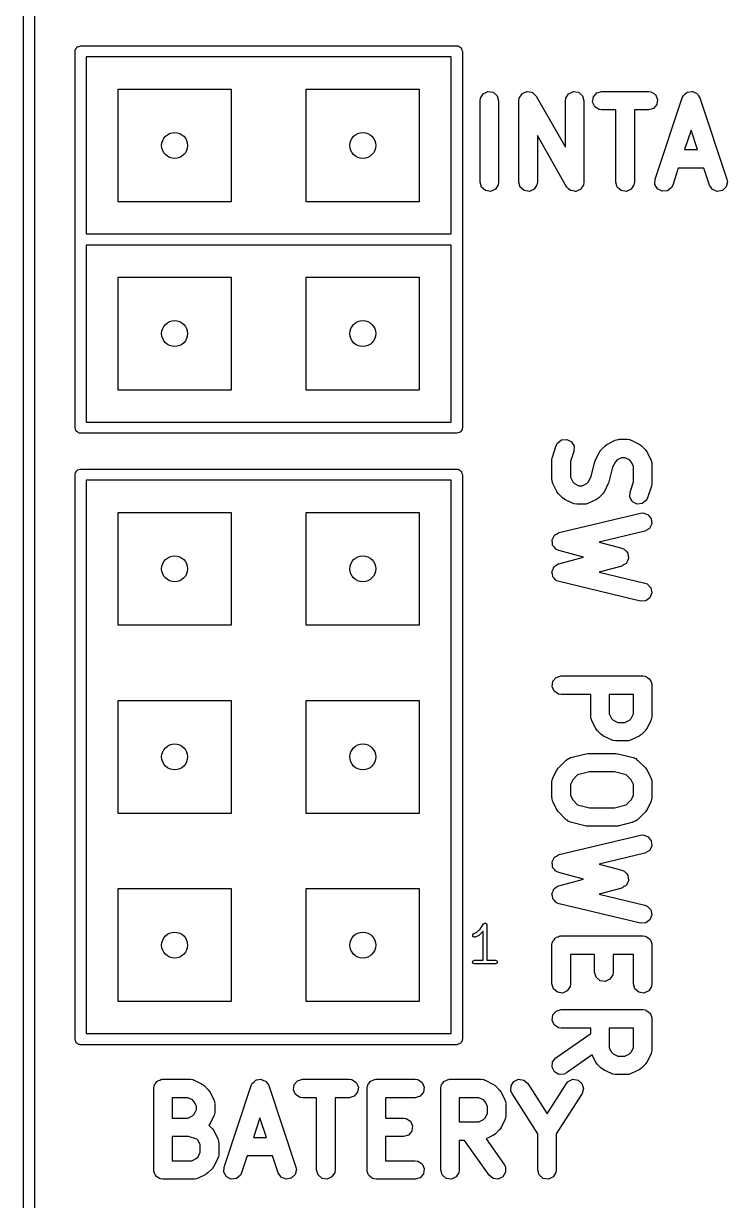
# Model space of a CAD drawing. Extents: x 0.02 to 3.19, y 0.04 to 3.94.
# Drawn here: x 2.82 to 3.194, y 1.014 to 1.64 of the extents above; entities that cross this region are included whole.
import ezdxf

# ---------------------------------------------------------------- set-up
doc = ezdxf.new("R2010")
doc.units = 0
doc.header["$MEASUREMENT"] = 0
doc.layers.add('BLACK', color=7, linetype='CONTINUOUS')

msp = doc.modelspace()

# ---------------------------------------------------------------- linework, layer by layer
at = {"layer": 'BLACK', "linetype": 'CONTINUOUS'}
for p, q in [((2.81969, 0.552953), (2.81969, 2.04705)), ((2.82559, 2.05), (2.82559, 0.55)), ((2.84723, 1.62601), (2.84772, 1.6266)), ((2.84772, 1.6266), (2.8481, 1.62726)), ((2.8481, 1.62726), (2.84835, 1.62735)), ((2.84835, 1.62735), (2.84852, 1.62756)), ((2.84852, 1.62756), (2.84928, 1.62769)), ((2.84928, 1.62769), (2.85, 1.62795)), ((2.85, 1.62795), (3.05, 1.62795)), ((3.05, 1.62795), (3.05038, 1.62789)), ((3.05038, 1.62789), (3.05051, 1.62791)), ((3.05051, 1.62791), (3.05063, 1.62784)), ((3.05063, 1.62784), (3.05101, 1.62777)), ((3.05101, 1.62777), (3.0516, 1.62728)), ((3.0516, 1.62728), (3.05226, 1.6269)), ((3.05226, 1.6269), (3.05235, 1.62665)), ((3.05235, 1.62665), (3.05256, 1.62648)), ((3.05256, 1.62648), (3.05269, 1.62572)), ((2.84705, 1.625), (2.84711, 1.62538)), ((2.84705, 1.525), (2.84705, 1.625)), ((2.84709, 1.62551), (2.84716, 1.62563)), ((2.84711, 1.62538), (2.84709, 1.62551)), ((2.84716, 1.62563), (2.84723, 1.62601)), ((2.85295, 1.62205), (2.85295, 1.52795)), ((3.04705, 1.62205), (2.85295, 1.62205)), ((3.04705, 1.52795), (3.04705, 1.62205)), ((3.05269, 1.62572), (3.05295, 1.625)), ((3.05295, 1.625), (3.05295, 1.525)), ((2.87, 1.545), (2.87, 1.605)), ((2.87, 1.605), (2.93, 1.605)), ((2.93, 1.605), (2.93, 1.545)), ((2.97, 1.545), (2.97, 1.605)), ((2.97, 1.605), (3.03, 1.605)), ((3.03, 1.605), (3.03, 1.545)), ((3.06254, 1.60017), (3.06403, 1.6025)), ((3.06403, 1.6025), (3.06656, 1.60366)), ((3.06656, 1.60366), (3.0693, 1.60326)), ((3.0693, 1.60326), (3.0714, 1.60144)), ((3.0714, 1.60144), (3.07218, 1.59878)), ((3.08324, 1.60041), (3.08397, 1.60144)), ((3.08397, 1.60144), (3.08466, 1.6025)), ((3.08466, 1.6025), (3.08478, 1.60256)), ((3.08478, 1.60256), (3.08485, 1.60267)), ((3.08485, 1.60267), (3.08603, 1.60313)), ((3.08603, 1.60313), (3.08718, 1.60366)), ((3.08718, 1.60366), (3.08731, 1.60364)), ((3.08731, 1.60364), (3.08743, 1.60369)), ((3.08743, 1.60369), (3.08867, 1.60344)), ((3.08867, 1.60344), (3.08992, 1.60326)), ((3.08992, 1.60326), (3.09002, 1.60317)), ((3.09002, 1.60317), (3.09015, 1.60315)), ((3.09015, 1.60315), (3.09106, 1.60227)), ((3.09106, 1.60227), (3.09202, 1.60144)), ((3.09202, 1.60144), (3.09206, 1.60132)), ((3.1079, 1.60017), (3.1094, 1.6025)), ((3.1094, 1.6025), (3.11193, 1.60366)), ((3.11193, 1.60366), (3.11467, 1.60326)), ((3.11467, 1.60326), (3.11677, 1.60144)), ((3.11677, 1.60144), (3.11755, 1.59878)), ((3.12259, 1.60083), (3.1244, 1.60292)), ((3.1244, 1.60292), (3.12706, 1.60371)), ((3.12706, 1.60371), (3.15181, 1.60371)), ((3.15181, 1.60371), (3.1532, 1.60351)), ((3.1532, 1.60351), (3.15553, 1.60201)), ((3.15553, 1.60201), (3.15668, 1.59948)), ((3.17034, 1.60137), (3.17045, 1.60159)), ((3.17045, 1.60159), (3.1714, 1.60236)), ((3.1714, 1.60236), (3.17229, 1.60318)), ((3.17229, 1.60318), (3.17247, 1.60322)), ((3.17247, 1.60322), (3.17261, 1.60333)), ((3.17261, 1.60333), (3.17382, 1.60346)), ((3.17382, 1.60346), (3.17502, 1.60368)), ((3.17502, 1.60368), (3.17519, 1.60361)), ((3.17519, 1.60361), (3.17537, 1.60363)), ((3.17537, 1.60363), (3.17646, 1.60308)), ((3.17646, 1.60308), (3.17758, 1.60262)), ((3.17758, 1.60262), (3.17768, 1.60247)), ((3.17768, 1.60247), (3.17785, 1.60238)), ((3.17785, 1.60238), (3.17847, 1.60134)), ((3.06234, 1.59878), (3.06254, 1.60017)), ((3.06234, 1.55548), (3.06234, 1.59878)), ((3.07218, 1.59878), (3.07218, 1.55548)), ((3.08296, 1.59878), (3.08316, 1.60017)), ((3.08296, 1.55548), (3.08296, 1.59878)), ((3.08316, 1.60017), (3.08323, 1.60028)), ((3.08323, 1.60028), (3.08324, 1.60041)), ((3.09206, 1.60132), (3.09215, 1.60123)), ((3.09215, 1.60123), (3.10771, 1.57401)), ((3.10771, 1.59878), (3.1079, 1.60017)), ((3.10771, 1.57401), (3.10771, 1.59878)), ((3.11755, 1.59878), (3.11755, 1.55548)), ((3.12219, 1.59808), (3.12259, 1.60083)), ((3.12334, 1.59556), (3.12219, 1.59808)), ((3.12568, 1.59406), (3.12334, 1.59556)), ((3.15629, 1.59674), (3.15447, 1.59464)), ((3.15539, 1.55703), (3.16983, 1.60034)), ((3.15668, 1.59948), (3.15629, 1.59674)), ((3.16983, 1.60034), (3.17022, 1.60112)), ((3.17022, 1.60112), (3.17026, 1.60129)), ((3.17026, 1.60129), (3.17034, 1.60137)), ((3.17847, 1.60134), (3.17916, 1.60034)), ((3.17916, 1.60034), (3.1936, 1.55703)), ((3.12706, 1.59386), (3.12568, 1.59406)), ((3.13451, 1.59386), (3.12706, 1.59386)), ((3.13451, 1.55548), (3.13451, 1.59386)), ((3.15181, 1.59386), (3.14436, 1.59386)), ((3.14436, 1.59386), (3.14436, 1.55548)), ((3.15447, 1.59464), (3.15181, 1.59386)), ((3.17449, 1.58322), (3.17101, 1.57277)), ((3.17798, 1.57277), (3.17449, 1.58322)), ((3.10835, 1.55304), (3.0928, 1.58025)), ((3.0928, 1.58025), (3.0928, 1.55548)), ((3.17101, 1.57277), (3.17798, 1.57277)), ((3.16773, 1.56293), (3.16473, 1.55392)), ((3.18126, 1.56293), (3.16773, 1.56293)), ((3.18426, 1.55392), (3.18126, 1.56293)), ((3.06312, 1.55282), (3.06234, 1.55548)), ((3.06521, 1.551), (3.06312, 1.55282)), ((3.07048, 1.55176), (3.06796, 1.55061)), ((3.07198, 1.55409), (3.07048, 1.55176)), ((3.07218, 1.55548), (3.07198, 1.55409)), ((3.08374, 1.55282), (3.08296, 1.55548)), ((3.08584, 1.551), (3.08374, 1.55282)), ((3.0911, 1.55176), (3.08858, 1.55061)), ((3.0926, 1.55409), (3.0911, 1.55176)), ((3.0928, 1.55548), (3.0926, 1.55409)), ((3.10845, 1.55294), (3.10835, 1.55304)), ((3.10849, 1.55282), (3.10845, 1.55294)), ((3.10944, 1.55199), (3.10849, 1.55282)), ((3.11035, 1.55111), (3.10944, 1.55199)), ((3.11565, 1.5516), (3.11448, 1.55113)), ((3.11573, 1.5517), (3.11565, 1.5516)), ((3.11585, 1.55176), (3.11573, 1.5517)), ((3.11653, 1.55282), (3.11585, 1.55176)), ((3.11727, 1.55385), (3.11653, 1.55282)), ((3.11728, 1.55398), (3.11727, 1.55385)), ((3.11735, 1.55409), (3.11728, 1.55398)), ((3.11755, 1.55548), (3.11735, 1.55409)), ((3.1353, 1.55282), (3.13451, 1.55548)), ((3.13739, 1.551), (3.1353, 1.55282)), ((3.14266, 1.55176), (3.14014, 1.55061)), ((3.14416, 1.55409), (3.14266, 1.55176)), ((3.14436, 1.55548), (3.14416, 1.55409)), ((3.15529, 1.55426), (3.15539, 1.55703)), ((3.1567, 1.55188), (3.15529, 1.55426)), ((3.15918, 1.55063), (3.1567, 1.55188)), ((3.1641, 1.55267), (3.16194, 1.55093)), ((3.16473, 1.55392), (3.1641, 1.55267)), ((3.18584, 1.55164), (3.18426, 1.55392)), ((3.18841, 1.55058), (3.18584, 1.55164)), ((3.19316, 1.55297), (3.19113, 1.55108)), ((3.19385, 1.55566), (3.19316, 1.55297)), ((3.1936, 1.55703), (3.19385, 1.55566)), ((3.06796, 1.55061), (3.06521, 1.551)), ((3.08858, 1.55061), (3.08584, 1.551)), ((3.11048, 1.55109), (3.11035, 1.55111)), ((3.11058, 1.551), (3.11048, 1.55109)), ((3.11183, 1.55082), (3.11058, 1.551)), ((3.11307, 1.55058), (3.11183, 1.55082)), ((3.1132, 1.55062), (3.11307, 1.55058)), ((3.11333, 1.55061), (3.1132, 1.55062)), ((3.11448, 1.55113), (3.11333, 1.55061)), ((3.14014, 1.55061), (3.13739, 1.551)), ((3.16194, 1.55093), (3.15918, 1.55063)), ((3.19113, 1.55108), (3.18841, 1.55058)), ((2.93, 1.545), (2.87, 1.545)), ((3.03, 1.545), (2.97, 1.545)), ((2.85295, 1.52795), (3.04705, 1.52795)), ((2.84705, 1.425), (2.84705, 1.525)), ((2.84705, 1.525), (2.84705, 1.525)), ((2.85295, 1.52205), (2.85295, 1.42795)), ((3.04705, 1.52205), (2.85295, 1.52205)), ((3.04705, 1.42795), (3.04705, 1.52205)), ((3.05295, 1.525), (3.05295, 1.425)), ((2.87, 1.445), (2.87, 1.505)), ((2.87, 1.505), (2.93, 1.505)), ((2.93, 1.505), (2.93, 1.445)), ((2.97, 1.445), (2.97, 1.505)), ((2.97, 1.505), (3.03, 1.505)), ((3.03, 1.505), (3.03, 1.445)), ((2.93, 1.445), (2.87, 1.445)), ((3.03, 1.445), (2.97, 1.445)), ((2.85295, 1.42795), (3.04705, 1.42795)), ((2.84731, 1.42428), (2.84705, 1.425)), ((2.84744, 1.42352), (2.84731, 1.42428)), ((2.84765, 1.42335), (2.84744, 1.42352)), ((2.84774, 1.4231), (2.84765, 1.42335)), ((2.8484, 1.42272), (2.84774, 1.4231)), ((2.84899, 1.42223), (2.8484, 1.42272)), ((2.84937, 1.42216), (2.84899, 1.42223)), ((2.84949, 1.42209), (2.84937, 1.42216)), ((2.84962, 1.42211), (2.84949, 1.42209)), ((2.85, 1.42205), (2.84962, 1.42211)), ((3.05, 1.42205), (2.85, 1.42205)), ((3.05072, 1.42231), (3.05, 1.42205)), ((3.05148, 1.42244), (3.05072, 1.42231)), ((3.05165, 1.42265), (3.05148, 1.42244)), ((3.0519, 1.42274), (3.05165, 1.42265)), ((3.05228, 1.4234), (3.0519, 1.42274)), ((3.05277, 1.42399), (3.05228, 1.4234)), ((3.05284, 1.42437), (3.05277, 1.42399)), ((3.05291, 1.42449), (3.05284, 1.42437)), ((3.05295, 1.425), (3.05289, 1.42462)), ((3.05289, 1.42462), (3.05291, 1.42449)), ((3.10081, 1.40932), (3.10287, 1.4155)), ((3.10287, 1.4155), (3.1035, 1.41676)), ((3.1035, 1.41676), (3.10566, 1.4185)), ((3.10566, 1.4185), (3.10842, 1.41879)), ((3.10842, 1.41879), (3.11089, 1.41755)), ((3.11089, 1.41755), (3.11231, 1.41516)), ((3.11231, 1.41516), (3.11221, 1.41239)), ((3.12674, 1.4133), (3.12881, 1.41537)), ((3.12881, 1.41537), (3.12993, 1.41621)), ((3.12993, 1.41621), (3.13002, 1.41623)), ((3.13002, 1.41623), (3.13009, 1.41629)), ((3.13009, 1.41629), (3.13421, 1.41835)), ((3.13421, 1.41835), (3.13554, 1.41879)), ((3.13554, 1.41879), (3.13598, 1.41874)), ((3.13598, 1.41874), (3.13641, 1.41887)), ((3.13641, 1.41887), (3.14054, 1.41887)), ((3.14054, 1.41887), (3.14192, 1.41867)), ((3.14192, 1.41867), (3.1423, 1.41843)), ((3.1423, 1.41843), (3.14274, 1.41835)), ((3.14274, 1.41835), (3.14686, 1.41629)), ((3.14686, 1.41629), (3.14801, 1.41549)), ((3.14801, 1.41549), (3.14806, 1.41541)), ((3.14806, 1.41541), (3.14814, 1.41537)), ((3.14814, 1.41537), (3.1502, 1.4133)), ((3.10056, 1.40776), (3.10076, 1.40915)), ((3.10056, 1.39745), (3.10056, 1.40776)), ((3.10076, 1.40915), (3.10081, 1.40923)), ((3.10081, 1.40923), (3.10081, 1.40932)), ((3.11221, 1.41239), (3.1104, 1.40696)), ((3.12339, 1.40689), (3.12373, 1.40773)), ((3.12373, 1.40773), (3.12376, 1.4079)), ((3.12376, 1.4079), (3.12582, 1.41202)), ((3.12582, 1.41202), (3.12662, 1.41318)), ((3.12662, 1.41318), (3.1267, 1.41322)), ((3.1267, 1.41322), (3.12674, 1.4133)), ((3.1352, 1.40784), (3.13427, 1.40691)), ((3.13757, 1.40903), (3.1352, 1.40784)), ((3.13937, 1.40903), (3.13757, 1.40903)), ((3.14174, 1.40784), (3.13937, 1.40903)), ((3.14268, 1.40691), (3.14174, 1.40784)), ((3.1502, 1.4133), (3.15104, 1.41218)), ((3.15104, 1.41218), (3.15106, 1.41209)), ((3.15106, 1.41209), (3.15112, 1.41202)), ((3.15112, 1.41202), (3.15319, 1.4079)), ((3.15319, 1.4079), (3.15363, 1.40657)), ((2.84723, 1.40101), (2.84772, 1.4016)), ((2.84772, 1.4016), (2.8481, 1.40226)), ((2.8481, 1.40226), (2.84835, 1.40235)), ((2.84835, 1.40235), (2.84852, 1.40256)), ((2.84852, 1.40256), (2.84928, 1.40269)), ((2.84928, 1.40269), (2.85, 1.40295)), ((2.85, 1.40295), (3.05, 1.40295)), ((3.05, 1.40295), (3.05038, 1.40289)), ((3.05038, 1.40289), (3.05051, 1.40291)), ((3.05051, 1.40291), (3.05063, 1.40284)), ((3.05063, 1.40284), (3.05101, 1.40277)), ((3.05101, 1.40277), (3.0516, 1.40228)), ((3.0516, 1.40228), (3.05226, 1.4019)), ((3.05226, 1.4019), (3.05235, 1.40165)), ((3.05235, 1.40165), (3.05256, 1.40148)), ((3.05256, 1.40148), (3.05269, 1.40072)), ((3.1104, 1.40696), (3.1104, 1.39861)), ((3.12146, 1.39917), (3.12339, 1.40689)), ((3.13281, 1.40398), (3.13087, 1.39626)), ((3.13427, 1.40691), (3.13281, 1.40398)), ((3.14386, 1.40454), (3.14268, 1.40691)), ((3.14386, 1.39619), (3.14386, 1.40454)), ((3.15363, 1.40657), (3.15358, 1.40613)), ((3.15358, 1.40613), (3.15371, 1.4057)), ((3.15371, 1.4057), (3.15371, 1.39539)), ((2.84705, 1.4), (2.84711, 1.40038)), ((2.84705, 1.1), (2.84705, 1.4)), ((2.84709, 1.40051), (2.84716, 1.40063)), ((2.84711, 1.40038), (2.84709, 1.40051)), ((2.84716, 1.40063), (2.84723, 1.40101)), ((2.85295, 1.39705), (2.85295, 1.10295)), ((3.04705, 1.39705), (2.85295, 1.39705)), ((3.04705, 1.10295), (3.04705, 1.39705)), ((3.05269, 1.40072), (3.05295, 1.4)), ((3.05295, 1.4), (3.05295, 1.1)), ((3.10068, 1.39702), (3.10056, 1.39745)), ((3.10063, 1.39658), (3.10068, 1.39702)), ((3.10108, 1.39525), (3.10063, 1.39658)), ((3.10314, 1.39112), (3.10108, 1.39525)), ((3.1104, 1.39861), (3.11158, 1.39624)), ((3.11158, 1.39624), (3.11252, 1.39531)), ((3.11252, 1.39531), (3.11489, 1.39412)), ((3.11669, 1.39412), (3.11906, 1.39531)), ((3.11906, 1.39531), (3.11999, 1.39624)), ((3.11999, 1.39624), (3.12146, 1.39917)), ((3.1305, 1.39525), (3.12844, 1.39112)), ((3.13053, 1.39542), (3.1305, 1.39525)), ((3.13087, 1.39626), (3.13053, 1.39542)), ((3.14205, 1.39076), (3.14386, 1.39619)), ((3.15371, 1.39539), (3.15351, 1.394)), ((3.1032, 1.39106), (3.10314, 1.39112)), ((3.10322, 1.39097), (3.1032, 1.39106)), ((3.10406, 1.38985), (3.10322, 1.39097)), ((3.10612, 1.38778), (3.10406, 1.38985)), ((3.11489, 1.39412), (3.11669, 1.39412)), ((3.12752, 1.38985), (3.12545, 1.38778)), ((3.12756, 1.38993), (3.12752, 1.38985)), ((3.12764, 1.38997), (3.12756, 1.38993)), ((3.12844, 1.39112), (3.12764, 1.38997)), ((3.14195, 1.38799), (3.14205, 1.39076)), ((3.15345, 1.39383), (3.15139, 1.38765)), ((3.15346, 1.39392), (3.15345, 1.39383)), ((3.15351, 1.394), (3.15346, 1.39392)), ((3.1062, 1.38774), (3.10612, 1.38778)), ((3.10625, 1.38766), (3.1062, 1.38774)), ((3.1074, 1.38686), (3.10625, 1.38766)), ((3.11153, 1.3848), (3.1074, 1.38686)), ((3.11196, 1.38472), (3.11153, 1.3848)), ((3.11234, 1.38448), (3.11196, 1.38472)), ((3.11373, 1.38428), (3.11234, 1.38448)), ((3.11785, 1.38428), (3.11373, 1.38428)), ((3.11828, 1.38441), (3.11785, 1.38428)), ((3.11872, 1.38436), (3.11828, 1.38441)), ((3.12005, 1.3848), (3.11872, 1.38436)), ((3.12418, 1.38686), (3.12005, 1.3848)), ((3.12424, 1.38692), (3.12418, 1.38686)), ((3.12433, 1.38694), (3.12424, 1.38692)), ((3.12545, 1.38778), (3.12433, 1.38694)), ((3.14337, 1.3856), (3.14195, 1.38799)), ((3.14585, 1.38436), (3.14337, 1.3856)), ((3.1486, 1.38465), (3.14585, 1.38436)), ((3.15076, 1.38639), (3.1486, 1.38465)), ((3.15139, 1.38765), (3.15076, 1.38639)), ((2.87, 1.32), (2.87, 1.38)), ((2.87, 1.38), (2.93, 1.38)), ((2.93, 1.38), (2.93, 1.32)), ((2.97, 1.32), (2.97, 1.38)), ((2.97, 1.38), (3.03, 1.38)), ((3.03, 1.38), (3.03, 1.32)), ((3.10434, 1.36924), (3.14764, 1.37955)), ((3.14764, 1.37955), (3.14904, 1.37968)), ((3.14904, 1.37968), (3.15166, 1.37876)), ((3.15166, 1.37876), (3.15336, 1.37658)), ((3.15336, 1.37658), (3.15361, 1.37381)), ((3.14992, 1.36998), (3.12559, 1.36418)), ((3.15233, 1.37135), (3.14992, 1.36998)), ((3.15361, 1.37381), (3.15233, 1.37135)), ((3.10059, 1.36503), (3.10067, 1.36521)), ((3.10079, 1.36384), (3.10059, 1.36503)), ((3.10065, 1.36541), (3.10121, 1.36647)), ((3.10067, 1.36521), (3.10065, 1.36541)), ((3.1009, 1.36264), (3.10079, 1.36384)), ((3.10121, 1.36647), (3.10168, 1.36758)), ((3.10168, 1.36758), (3.10184, 1.36769)), ((3.10184, 1.36769), (3.10193, 1.36787)), ((3.10193, 1.36787), (3.10298, 1.36846)), ((3.10298, 1.36846), (3.10397, 1.36914)), ((3.10397, 1.36914), (3.10417, 1.36915)), ((3.10417, 1.36915), (3.10434, 1.36924)), ((3.12559, 1.36418), (3.13768, 1.36096)), ((3.10102, 1.36249), (3.1009, 1.36264)), ((3.10105, 1.3623), (3.10102, 1.36249)), ((3.10186, 1.36141), (3.10105, 1.3623)), ((3.10261, 1.36046), (3.10186, 1.36141)), ((3.10279, 1.36039), (3.10261, 1.36046)), ((3.10292, 1.36025), (3.10279, 1.36039)), ((3.10421, 1.3597), (3.10292, 1.36025)), ((3.11731, 1.35621), (3.10421, 1.3597)), ((3.13768, 1.36096), (3.13897, 1.36041)), ((3.13897, 1.36041), (3.13905, 1.36032)), ((3.13905, 1.36032), (3.13917, 1.36028)), ((3.13917, 1.36028), (3.13998, 1.3593)), ((3.13998, 1.3593), (3.14083, 1.35836)), ((3.14083, 1.35836), (3.14086, 1.35824)), ((3.14086, 1.35824), (3.14094, 1.35814)), ((3.14094, 1.35814), (3.14109, 1.35688)), ((3.10175, 1.3511), (3.10184, 1.35127)), ((3.10184, 1.35127), (3.10287, 1.3519)), ((3.10287, 1.3519), (3.10385, 1.3526)), ((3.10385, 1.3526), (3.10404, 1.35261)), ((3.10404, 1.35261), (3.10421, 1.35271)), ((3.10421, 1.35271), (3.11731, 1.35621)), ((3.13768, 1.35145), (3.12559, 1.34823)), ((3.13779, 1.35152), (3.13768, 1.35145)), ((3.13791, 1.35152), (3.13779, 1.35152)), ((3.13896, 1.35223), (3.13791, 1.35152)), ((3.14005, 1.35289), (3.13896, 1.35223)), ((3.1401, 1.35301), (3.14005, 1.35289)), ((3.14021, 1.35308), (3.1401, 1.35301)), ((3.14071, 1.35424), (3.14021, 1.35308)), ((3.14126, 1.35538), (3.14071, 1.35424)), ((3.14109, 1.35688), (3.1413, 1.35563)), ((3.1413, 1.35563), (3.14125, 1.35551)), ((3.14125, 1.35551), (3.14126, 1.35538)), ((3.10058, 1.3484), (3.10065, 1.34858)), ((3.10081, 1.34722), (3.10058, 1.3484)), ((3.10062, 1.34878), (3.10115, 1.34986)), ((3.10065, 1.34858), (3.10062, 1.34878)), ((3.10095, 1.34602), (3.10081, 1.34722)), ((3.10107, 1.34587), (3.10095, 1.34602)), ((3.10111, 1.34568), (3.10107, 1.34587)), ((3.10195, 1.34481), (3.10111, 1.34568)), ((3.10115, 1.34986), (3.1016, 1.35098)), ((3.1016, 1.35098), (3.10175, 1.3511)), ((3.12559, 1.34823), (3.14992, 1.34243)), ((3.10271, 1.34388), (3.10195, 1.34481)), ((3.1029, 1.34382), (3.10271, 1.34388)), ((3.10303, 1.34368), (3.1029, 1.34382)), ((3.10434, 1.34317), (3.10303, 1.34368)), ((3.14764, 1.33286), (3.10434, 1.34317)), ((3.14992, 1.34243), (3.15123, 1.34192)), ((3.15123, 1.34192), (3.15315, 1.33992)), ((3.15315, 1.33992), (3.15369, 1.3372)), ((3.15041, 1.333), (3.14764, 1.33286)), ((3.15267, 1.33462), (3.15041, 1.333)), ((3.15369, 1.3372), (3.15267, 1.33462)), ((2.93, 1.32), (2.87, 1.32)), ((3.03, 1.32), (2.97, 1.32)), ((3.10061, 1.28745), (3.101, 1.2902)), ((3.101, 1.2902), (3.10282, 1.29229)), ((3.10282, 1.29229), (3.10548, 1.29307)), ((3.10548, 1.29307), (3.14878, 1.29307)), ((3.14878, 1.29307), (3.15017, 1.29287)), ((3.15017, 1.29287), (3.15047, 1.29268)), ((3.15047, 1.29268), (3.15083, 1.29263)), ((3.15083, 1.29263), (3.15162, 1.29194)), ((3.15162, 1.29194), (3.1525, 1.29137)), ((3.1525, 1.29137), (3.15265, 1.29105)), ((3.15265, 1.29105), (3.15292, 1.29081)), ((3.15292, 1.29081), (3.15322, 1.28981)), ((3.15322, 1.28981), (3.15366, 1.28885)), ((3.15366, 1.28885), (3.1536, 1.2885)), ((3.10176, 1.28493), (3.10061, 1.28745)), ((3.10409, 1.28343), (3.10176, 1.28493)), ((3.10548, 1.28323), (3.10409, 1.28343)), ((3.12118, 1.28323), (3.10548, 1.28323)), ((3.12118, 1.27165), (3.12118, 1.28323)), ((3.14386, 1.28323), (3.13102, 1.28323)), ((3.13102, 1.28323), (3.13102, 1.27282)), ((3.14386, 1.27282), (3.14386, 1.28323)), ((3.1536, 1.2885), (3.15371, 1.28815)), ((3.15371, 1.28815), (3.15371, 1.27165)), ((2.87, 1.22), (2.87, 1.28)), ((2.87, 1.28), (2.93, 1.28)), ((2.93, 1.28), (2.93, 1.22)), ((2.97, 1.22), (2.97, 1.28)), ((2.97, 1.28), (3.03, 1.28)), ((3.03, 1.28), (3.03, 1.22)), ((3.1213, 1.27123), (3.12118, 1.27165)), ((3.12126, 1.27078), (3.1213, 1.27123)), ((3.1217, 1.26945), (3.12126, 1.27078)), ((3.13102, 1.27282), (3.13221, 1.27044)), ((3.13221, 1.27044), (3.13314, 1.26951)), ((3.14174, 1.26951), (3.14268, 1.27044)), ((3.14268, 1.27044), (3.14386, 1.27282)), ((3.15326, 1.26989), (3.15319, 1.26945)), ((3.15351, 1.27027), (3.15326, 1.26989)), ((3.15371, 1.27165), (3.15351, 1.27027)), ((3.12376, 1.26533), (3.1217, 1.26945)), ((3.12382, 1.26526), (3.12376, 1.26533)), ((3.12384, 1.26517), (3.12382, 1.26526)), ((3.12468, 1.26405), (3.12384, 1.26517)), ((3.12674, 1.26199), (3.12468, 1.26405)), ((3.13314, 1.26951), (3.13551, 1.26833)), ((3.13551, 1.26833), (3.13937, 1.26833)), ((3.13937, 1.26833), (3.14174, 1.26951)), ((3.1502, 1.26405), (3.14814, 1.26199)), ((3.15025, 1.26413), (3.1502, 1.26405)), ((3.15033, 1.26418), (3.15025, 1.26413)), ((3.15112, 1.26533), (3.15033, 1.26418)), ((3.15319, 1.26945), (3.15112, 1.26533)), ((3.12683, 1.26194), (3.12674, 1.26199)), ((3.12687, 1.26186), (3.12683, 1.26194)), ((3.12802, 1.26107), (3.12687, 1.26186)), ((3.13215, 1.259), (3.12802, 1.26107)), ((3.13259, 1.25892), (3.13215, 1.259)), ((3.13296, 1.25868), (3.13259, 1.25892)), ((3.13435, 1.25848), (3.13296, 1.25868)), ((3.14054, 1.25848), (3.13435, 1.25848)), ((3.14096, 1.25861), (3.14054, 1.25848)), ((3.14141, 1.25856), (3.14096, 1.25861)), ((3.14274, 1.259), (3.14141, 1.25856)), ((3.14686, 1.26107), (3.14274, 1.259)), ((3.14693, 1.26113), (3.14686, 1.26107)), ((3.14702, 1.26115), (3.14693, 1.26113)), ((3.14814, 1.26199), (3.14702, 1.26115)), ((3.11047, 1.24962), (3.11872, 1.25168)), ((3.11872, 1.25168), (3.11978, 1.25179)), ((3.11978, 1.25179), (3.11991, 1.25183)), ((3.11991, 1.25183), (3.13435, 1.25183)), ((3.13435, 1.25183), (3.13541, 1.25168)), ((3.13541, 1.25168), (3.13554, 1.25168)), ((3.13554, 1.25168), (3.14379, 1.24962)), ((3.10406, 1.2442), (3.10818, 1.24832)), ((3.10818, 1.24832), (3.10931, 1.24916)), ((3.10931, 1.24916), (3.10992, 1.2493)), ((3.10992, 1.2493), (3.11047, 1.24962)), ((3.14379, 1.24962), (3.14509, 1.24909)), ((3.14509, 1.24909), (3.14552, 1.24863)), ((3.14552, 1.24863), (3.14608, 1.24832)), ((3.14608, 1.24832), (3.1502, 1.2442)), ((3.101, 1.23836), (3.10108, 1.2388)), ((3.10108, 1.2388), (3.10314, 1.24292)), ((3.10314, 1.24292), (3.10394, 1.24407)), ((3.10394, 1.24407), (3.10402, 1.24412)), ((3.10402, 1.24412), (3.10406, 1.2442)), ((3.11418, 1.2404), (3.11158, 1.2378)), ((3.12052, 1.24199), (3.11418, 1.2404)), ((3.13374, 1.24199), (3.12052, 1.24199)), ((3.14008, 1.2404), (3.13374, 1.24199)), ((3.14268, 1.2378), (3.14008, 1.2404)), ((3.1502, 1.2442), (3.15104, 1.24308)), ((3.15104, 1.24308), (3.15106, 1.24299)), ((3.15106, 1.24299), (3.15112, 1.24292)), ((3.15112, 1.24292), (3.15319, 1.2388)), ((3.15319, 1.2388), (3.15363, 1.23747)), ((3.10056, 1.2366), (3.10076, 1.23798)), ((3.10056, 1.22835), (3.10056, 1.2366)), ((3.10076, 1.23798), (3.101, 1.23836)), ((3.11158, 1.2378), (3.1104, 1.23543)), ((3.1104, 1.23543), (3.1104, 1.22951)), ((3.14386, 1.23543), (3.14268, 1.2378)), ((3.14386, 1.22951), (3.14386, 1.23543)), ((3.15363, 1.23747), (3.15358, 1.23702)), ((3.15358, 1.23702), (3.15371, 1.2366)), ((3.15371, 1.2366), (3.15371, 1.22835)), ((3.10068, 1.22792), (3.10056, 1.22835)), ((3.10063, 1.22747), (3.10068, 1.22792)), ((3.10108, 1.22615), (3.10063, 1.22747)), ((3.10314, 1.22202), (3.10108, 1.22615)), ((3.1104, 1.22951), (3.11158, 1.22714)), ((3.11158, 1.22714), (3.11418, 1.22454)), ((3.14008, 1.22454), (3.14268, 1.22714)), ((3.14268, 1.22714), (3.14386, 1.22951)), ((3.15319, 1.22615), (3.15112, 1.22202)), ((3.15326, 1.22658), (3.15319, 1.22615)), ((3.15351, 1.22696), (3.15326, 1.22658)), ((3.15371, 1.22835), (3.15351, 1.22696)), ((2.93, 1.22), (2.87, 1.22)), ((3.03, 1.22), (2.97, 1.22)), ((3.1032, 1.22195), (3.10314, 1.22202)), ((3.10322, 1.22186), (3.1032, 1.22195)), ((3.10406, 1.22074), (3.10322, 1.22186)), ((3.10818, 1.21662), (3.10406, 1.22074)), ((3.11418, 1.22454), (3.12052, 1.22296)), ((3.12052, 1.22296), (3.13374, 1.22296)), ((3.13374, 1.22296), (3.14008, 1.22454)), ((3.1502, 1.22074), (3.14608, 1.21662)), ((3.15025, 1.22082), (3.1502, 1.22074)), ((3.15033, 1.22087), (3.15025, 1.22082)), ((3.15112, 1.22202), (3.15033, 1.22087)), ((3.10874, 1.21631), (3.10818, 1.21662)), ((3.10917, 1.21585), (3.10874, 1.21631)), ((3.11047, 1.21532), (3.10917, 1.21585)), ((3.11872, 1.21326), (3.11047, 1.21532)), ((3.14379, 1.21532), (3.13554, 1.21326)), ((3.14434, 1.21564), (3.14379, 1.21532)), ((3.14496, 1.21578), (3.14434, 1.21564)), ((3.14608, 1.21662), (3.14496, 1.21578)), ((3.10434, 1.19808), (3.14764, 1.20839)), ((3.11885, 1.21327), (3.11872, 1.21326)), ((3.11991, 1.21311), (3.11885, 1.21327)), ((3.13435, 1.21311), (3.11991, 1.21311)), ((3.13448, 1.21315), (3.13435, 1.21311)), ((3.13554, 1.21326), (3.13448, 1.21315)), ((3.14764, 1.20839), (3.14904, 1.20851)), ((3.14904, 1.20851), (3.15166, 1.2076)), ((3.15166, 1.2076), (3.15336, 1.20541)), ((3.15361, 1.20265), (3.15233, 1.20019)), ((3.15336, 1.20541), (3.15361, 1.20265)), ((3.10065, 1.19424), (3.10121, 1.19531)), ((3.10121, 1.19531), (3.10168, 1.19642)), ((3.10168, 1.19642), (3.10184, 1.19653)), ((3.10184, 1.19653), (3.10193, 1.1967)), ((3.10193, 1.1967), (3.10298, 1.1973)), ((3.10298, 1.1973), (3.10397, 1.19797)), ((3.10397, 1.19797), (3.10417, 1.19798)), ((3.10417, 1.19798), (3.10434, 1.19808)), ((3.14992, 1.19881), (3.12559, 1.19302)), ((3.15233, 1.20019), (3.14992, 1.19881)), ((3.10059, 1.19387), (3.10067, 1.19405)), ((3.10079, 1.19268), (3.10059, 1.19387)), ((3.10067, 1.19405), (3.10065, 1.19424)), ((3.1009, 1.19148), (3.10079, 1.19268)), ((3.10102, 1.19133), (3.1009, 1.19148)), ((3.10105, 1.19113), (3.10102, 1.19133)), ((3.10186, 1.19024), (3.10105, 1.19113)), ((3.10261, 1.18929), (3.10186, 1.19024)), ((3.10279, 1.18923), (3.10261, 1.18929)), ((3.10292, 1.18908), (3.10279, 1.18923)), ((3.10421, 1.18853), (3.10292, 1.18908)), ((3.12559, 1.19302), (3.13768, 1.18979)), ((3.13768, 1.18979), (3.13897, 1.18924)), ((3.13897, 1.18924), (3.13905, 1.18915)), ((3.13905, 1.18915), (3.13917, 1.18911)), ((3.13917, 1.18911), (3.13998, 1.18813)), ((3.11731, 1.18504), (3.10421, 1.18853)), ((3.10421, 1.18155), (3.11731, 1.18504)), ((3.13998, 1.18813), (3.14083, 1.1872)), ((3.14071, 1.18308), (3.14021, 1.18191)), ((3.14126, 1.18422), (3.14071, 1.18308)), ((3.14083, 1.1872), (3.14086, 1.18707)), ((3.14086, 1.18707), (3.14094, 1.18697)), ((3.14094, 1.18697), (3.14109, 1.18571)), ((3.14109, 1.18571), (3.1413, 1.18446)), ((3.1413, 1.18446), (3.14125, 1.18434)), ((3.14125, 1.18434), (3.14126, 1.18422)), ((2.87, 1.12), (2.87, 1.18)), ((2.87, 1.18), (2.93, 1.18)), ((2.93, 1.18), (2.93, 1.12)), ((2.97, 1.12), (2.97, 1.18)), ((2.97, 1.18), (3.03, 1.18)), ((3.03, 1.18), (3.03, 1.12)), ((3.10058, 1.17724), (3.10065, 1.17742)), ((3.10081, 1.17606), (3.10058, 1.17724)), ((3.10062, 1.17761), (3.10115, 1.1787)), ((3.10065, 1.17742), (3.10062, 1.17761)), ((3.10095, 1.17486), (3.10081, 1.17606)), ((3.10115, 1.1787), (3.1016, 1.17982)), ((3.1016, 1.17982), (3.10175, 1.17993)), ((3.10175, 1.17993), (3.10184, 1.18011)), ((3.10184, 1.18011), (3.10287, 1.18073)), ((3.10287, 1.18073), (3.10385, 1.18143)), ((3.10385, 1.18143), (3.10404, 1.18144)), ((3.10404, 1.18144), (3.10421, 1.18155)), ((3.13768, 1.18028), (3.12559, 1.17706)), ((3.12559, 1.17706), (3.14992, 1.17127)), ((3.13779, 1.18035), (3.13768, 1.18028)), ((3.13791, 1.18035), (3.13779, 1.18035)), ((3.13896, 1.18107), (3.13791, 1.18035)), ((3.14005, 1.18172), (3.13896, 1.18107)), ((3.1401, 1.18184), (3.14005, 1.18172)), ((3.14021, 1.18191), (3.1401, 1.18184)), ((3.10107, 1.17471), (3.10095, 1.17486)), ((3.10111, 1.17452), (3.10107, 1.17471)), ((3.10195, 1.17365), (3.10111, 1.17452)), ((3.10271, 1.17272), (3.10195, 1.17365)), ((3.1029, 1.17266), (3.10271, 1.17272)), ((3.10303, 1.17252), (3.1029, 1.17266)), ((3.10434, 1.172), (3.10303, 1.17252)), ((3.14764, 1.16169), (3.10434, 1.172)), ((3.14992, 1.17127), (3.15123, 1.17075)), ((3.15123, 1.17075), (3.15315, 1.16875)), ((3.15369, 1.16603), (3.15267, 1.16345)), ((3.15315, 1.16875), (3.15369, 1.16603)), ((3.06067, 1.1568), (3.06236, 1.1585)), ((3.06236, 1.1585), (3.06418, 1.16123)), ((3.06394, 1.15732), (3.06386, 1.15727)), ((3.06402, 1.15743), (3.06394, 1.15732)), ((3.06402, 1.14198), (3.06402, 1.15743)), ((3.06418, 1.16123), (3.06427, 1.16128)), ((3.06427, 1.16128), (3.0643, 1.16138)), ((3.0643, 1.16138), (3.06457, 1.16149)), ((3.06457, 1.16149), (3.06481, 1.16165)), ((3.06481, 1.16165), (3.06491, 1.16163)), ((3.06491, 1.16163), (3.065, 1.16166)), ((3.065, 1.16166), (3.06526, 1.16156)), ((3.06526, 1.16156), (3.06555, 1.1615)), ((3.06555, 1.1615), (3.0656, 1.16142)), ((3.0656, 1.16142), (3.0657, 1.16138)), ((3.0657, 1.16138), (3.06581, 1.16111)), ((3.06581, 1.16111), (3.06597, 1.16087)), ((3.06597, 1.16087), (3.06595, 1.16077)), ((3.06595, 1.16077), (3.06598, 1.16068)), ((3.06598, 1.16068), (3.06598, 1.14198)), ((3.15041, 1.16184), (3.14764, 1.16169)), ((3.15267, 1.16345), (3.15041, 1.16184)), ((3.05844, 1.15537), (3.05894, 1.15594)), ((3.0585, 1.15462), (3.05844, 1.15537)), ((3.05906, 1.15412), (3.0585, 1.15462)), ((3.05894, 1.15594), (3.06067, 1.1568)), ((3.05982, 1.15418), (3.05906, 1.15412)), ((3.06169, 1.15511), (3.05982, 1.15418)), ((3.0618, 1.15524), (3.06169, 1.15511)), ((3.06195, 1.1553), (3.0618, 1.15524)), ((3.06382, 1.15717), (3.06195, 1.1553)), ((3.06386, 1.15727), (3.06382, 1.15717)), ((3.10056, 1.14998), (3.10076, 1.15137)), ((3.10076, 1.15137), (3.10095, 1.15167)), ((3.10095, 1.15167), (3.101, 1.15203)), ((3.101, 1.15203), (3.10169, 1.15282)), ((3.10169, 1.15282), (3.10225, 1.1537)), ((3.10225, 1.1537), (3.10258, 1.15385)), ((3.10258, 1.15385), (3.10282, 1.15412)), ((3.10282, 1.15412), (3.10382, 1.15442)), ((3.10382, 1.15442), (3.10478, 1.15485)), ((3.10478, 1.15485), (3.10513, 1.1548)), ((3.10513, 1.1548), (3.10548, 1.1549)), ((3.10548, 1.1549), (3.14878, 1.1549)), ((3.14878, 1.1549), (3.15017, 1.1547)), ((3.15017, 1.1547), (3.15047, 1.15451)), ((3.15047, 1.15451), (3.15083, 1.15446)), ((3.15083, 1.15446), (3.15162, 1.15377)), ((3.15162, 1.15377), (3.1525, 1.1532)), ((3.1525, 1.1532), (3.15265, 1.15288)), ((3.15265, 1.15288), (3.15292, 1.15264)), ((3.15292, 1.15264), (3.15322, 1.15164)), ((3.15322, 1.15164), (3.15366, 1.15068)), ((3.10056, 1.12936), (3.10056, 1.14998)), ((3.12324, 1.14506), (3.1104, 1.14506)), ((3.1104, 1.14506), (3.1104, 1.12936)), ((3.12324, 1.13555), (3.12324, 1.14506)), ((3.14386, 1.14506), (3.13308, 1.14506)), ((3.13308, 1.14506), (3.13308, 1.13555)), ((3.14386, 1.12936), (3.14386, 1.14506)), ((3.15366, 1.15068), (3.1536, 1.15033)), ((3.1536, 1.15033), (3.15371, 1.14998)), ((3.15371, 1.14998), (3.15371, 1.12936)), ((3.05839, 1.141), (3.05868, 1.14169)), ((3.05868, 1.1403), (3.05839, 1.141)), ((3.05868, 1.14169), (3.05938, 1.14198)), ((3.05938, 1.14001), (3.05868, 1.1403)), ((3.05938, 1.14198), (3.06402, 1.14198)), ((3.065, 1.14001), (3.05938, 1.14001)), ((3.07062, 1.14001), (3.065, 1.14001)), ((3.06598, 1.14198), (3.07062, 1.14198)), ((3.07062, 1.14198), (3.07132, 1.14169)), ((3.07132, 1.1403), (3.07062, 1.14001)), ((3.07132, 1.14169), (3.07161, 1.141)), ((3.07161, 1.141), (3.07132, 1.1403)), ((3.12402, 1.13288), (3.12324, 1.13555)), ((3.12612, 1.13107), (3.12402, 1.13288)), ((3.13288, 1.13416), (3.13138, 1.13183)), ((3.13308, 1.13555), (3.13288, 1.13416)), ((3.10134, 1.1267), (3.10056, 1.12936)), ((3.10343, 1.12488), (3.10134, 1.1267)), ((3.1102, 1.12797), (3.1087, 1.12564)), ((3.1104, 1.12936), (3.1102, 1.12797)), ((3.12886, 1.13067), (3.12612, 1.13107)), ((3.13138, 1.13183), (3.12886, 1.13067)), ((3.14464, 1.1267), (3.14386, 1.12936)), ((3.14674, 1.12488), (3.14464, 1.1267)), ((3.15351, 1.12797), (3.15201, 1.12564)), ((3.15371, 1.12936), (3.15351, 1.12797)), ((2.93, 1.12), (2.87, 1.12)), ((3.03, 1.12), (2.97, 1.12)), ((3.10618, 1.12449), (3.10343, 1.12488)), ((3.1087, 1.12564), (3.10618, 1.12449)), ((3.14948, 1.12449), (3.14674, 1.12488)), ((3.15201, 1.12564), (3.14948, 1.12449)), ((3.101, 1.11284), (3.10282, 1.11494)), ((3.10282, 1.11494), (3.10548, 1.11572)), ((3.10548, 1.11572), (3.14878, 1.11572)), ((3.14878, 1.11572), (3.15017, 1.11552)), ((3.15017, 1.11552), (3.15047, 1.11533)), ((3.15047, 1.11533), (3.15083, 1.11528)), ((3.15083, 1.11528), (3.15162, 1.11459)), ((3.15162, 1.11459), (3.1525, 1.11402)), ((3.1525, 1.11402), (3.15265, 1.11369)), ((3.15265, 1.11369), (3.15292, 1.11346)), ((3.10061, 1.1101), (3.101, 1.11284)), ((3.10176, 1.10758), (3.10061, 1.1101)), ((3.10409, 1.10608), (3.10176, 1.10758)), ((3.15292, 1.11346), (3.15322, 1.11245)), ((3.15322, 1.11245), (3.15366, 1.1115)), ((3.15366, 1.1115), (3.1536, 1.11114)), ((3.1536, 1.11114), (3.15371, 1.1108)), ((3.15371, 1.1108), (3.15371, 1.0943)), ((2.85295, 1.10295), (3.04705, 1.10295)), ((3.10265, 1.09008), (3.12118, 1.10305)), ((3.10548, 1.10588), (3.10409, 1.10608)), ((3.12118, 1.10588), (3.10548, 1.10588)), ((3.12118, 1.10305), (3.12118, 1.10588)), ((3.14386, 1.10588), (3.13102, 1.10588)), ((3.13102, 1.10588), (3.13102, 1.09546)), ((3.14386, 1.09546), (3.14386, 1.10588)), ((2.84731, 1.09928), (2.84705, 1.1)), ((2.84744, 1.09852), (2.84731, 1.09928)), ((2.84765, 1.09835), (2.84744, 1.09852)), ((2.84774, 1.0981), (2.84765, 1.09835)), ((2.8484, 1.09772), (2.84774, 1.0981)), ((2.84899, 1.09723), (2.8484, 1.09772)), ((2.84937, 1.09716), (2.84899, 1.09723)), ((2.84949, 1.09709), (2.84937, 1.09716)), ((2.84962, 1.09711), (2.84949, 1.09709)), ((2.85, 1.09705), (2.84962, 1.09711)), ((3.05, 1.09705), (2.85, 1.09705)), ((3.05072, 1.09731), (3.05, 1.09705)), ((3.05148, 1.09744), (3.05072, 1.09731)), ((3.05165, 1.09765), (3.05148, 1.09744)), ((3.0519, 1.09774), (3.05165, 1.09765)), ((3.05228, 1.0984), (3.0519, 1.09774)), ((3.05277, 1.09899), (3.05228, 1.0984)), ((3.05284, 1.09937), (3.05277, 1.09899)), ((3.05291, 1.09949), (3.05284, 1.09937)), ((3.05295, 1.1), (3.05289, 1.09962)), ((3.05289, 1.09962), (3.05291, 1.09949)), ((3.13102, 1.09546), (3.13221, 1.09309)), ((3.14268, 1.09309), (3.14386, 1.09546)), ((3.10092, 1.08792), (3.10265, 1.09008)), ((3.12196, 1.09158), (3.1083, 1.08202)), ((3.12376, 1.08798), (3.12196, 1.09158)), ((3.13221, 1.09309), (3.13314, 1.09216)), ((3.13314, 1.09216), (3.13551, 1.09097)), ((3.13551, 1.09097), (3.13937, 1.09097)), ((3.13937, 1.09097), (3.14174, 1.09216)), ((3.14174, 1.09216), (3.14268, 1.09309)), ((3.15319, 1.0921), (3.15112, 1.08798)), ((3.15326, 1.09254), (3.15319, 1.0921)), ((3.15351, 1.09291), (3.15326, 1.09254)), ((3.15371, 1.0943), (3.15351, 1.09291)), ((3.10064, 1.08516), (3.10092, 1.08792)), ((3.10189, 1.08268), (3.10064, 1.08516)), ((3.10428, 1.08128), (3.10189, 1.08268)), ((3.12382, 1.08791), (3.12376, 1.08798)), ((3.12384, 1.08782), (3.12382, 1.08791)), ((3.12468, 1.0867), (3.12384, 1.08782)), ((3.12674, 1.08463), (3.12468, 1.0867)), ((3.12683, 1.08459), (3.12674, 1.08463)), ((3.12687, 1.08451), (3.12683, 1.08459)), ((3.12802, 1.08371), (3.12687, 1.08451)), ((3.13215, 1.08165), (3.12802, 1.08371)), ((3.14686, 1.08371), (3.14274, 1.08165)), ((3.14693, 1.08378), (3.14686, 1.08371)), ((3.14702, 1.08379), (3.14693, 1.08378)), ((3.14814, 1.08463), (3.14702, 1.08379)), ((3.1502, 1.0867), (3.14814, 1.08463)), ((3.15025, 1.08678), (3.1502, 1.0867)), ((3.15033, 1.08682), (3.15025, 1.08678)), ((3.15112, 1.08798), (3.15033, 1.08682)), ((2.88932, 1.07583), (2.89, 1.07662)), ((2.89, 1.07662), (2.89057, 1.0775)), ((2.89057, 1.0775), (2.8909, 1.07765)), ((2.8909, 1.07765), (2.89113, 1.07792)), ((2.89113, 1.07792), (2.89214, 1.07822)), ((2.89214, 1.07822), (2.89309, 1.07866)), ((2.89309, 1.07866), (2.89345, 1.0786)), ((2.89345, 1.0786), (2.89379, 1.07871)), ((2.89379, 1.07871), (2.90823, 1.07871)), ((2.90823, 1.07871), (2.90962, 1.07851)), ((2.90962, 1.07851), (2.90999, 1.07826)), ((2.90999, 1.07826), (2.91043, 1.07819)), ((2.91043, 1.07819), (2.91456, 1.07612)), ((2.91456, 1.07612), (2.91571, 1.07533)), ((2.94068, 1.07534), (2.94107, 1.07612)), ((2.94107, 1.07612), (2.94112, 1.07629)), ((2.94112, 1.07629), (2.9412, 1.07637)), ((2.9412, 1.07637), (2.94131, 1.07659)), ((2.94131, 1.07659), (2.94226, 1.07736)), ((2.94226, 1.07736), (2.94315, 1.07818)), ((2.94315, 1.07818), (2.94333, 1.07822)), ((2.94333, 1.07822), (2.94347, 1.07833)), ((2.94347, 1.07833), (2.94468, 1.07846)), ((2.94468, 1.07846), (2.94587, 1.07868)), ((2.94587, 1.07868), (2.94604, 1.07861)), ((2.94604, 1.07861), (2.94623, 1.07863)), ((2.94623, 1.07863), (2.94731, 1.07808)), ((2.94731, 1.07808), (2.94844, 1.07762)), ((2.94844, 1.07762), (2.94854, 1.07747)), ((2.94854, 1.07747), (2.94871, 1.07738)), ((2.94871, 1.07738), (2.94933, 1.07634)), ((2.94933, 1.07634), (2.95002, 1.07534)), ((2.96356, 1.07583), (2.96537, 1.07792)), ((2.96537, 1.07792), (2.96804, 1.07871)), ((2.96804, 1.07871), (2.99278, 1.07871)), ((2.99278, 1.07871), (2.99417, 1.07851)), ((2.99417, 1.07851), (2.9965, 1.07701)), ((2.9965, 1.07701), (2.99765, 1.07448)), ((3.00274, 1.07583), (3.00343, 1.07662)), ((3.00343, 1.07662), (3.004, 1.0775)), ((3.004, 1.0775), (3.00432, 1.07765)), ((3.00432, 1.07765), (3.00456, 1.07792)), ((3.00456, 1.07792), (3.00556, 1.07822)), ((3.00556, 1.07822), (3.00652, 1.07866)), ((3.00652, 1.07866), (3.00687, 1.0786)), ((3.00687, 1.0786), (3.00722, 1.07871)), ((3.00722, 1.07871), (3.02784, 1.07871)), ((3.02784, 1.07871), (3.02923, 1.07851)), ((3.02923, 1.07851), (3.03156, 1.07701)), ((3.03156, 1.07701), (3.03271, 1.07448)), ((3.04192, 1.07583), (3.04261, 1.07662)), ((3.04261, 1.07662), (3.04318, 1.0775)), ((3.04318, 1.0775), (3.0435, 1.07765)), ((3.0435, 1.07765), (3.04374, 1.07792)), ((3.04374, 1.07792), (3.04475, 1.07822)), ((3.04475, 1.07822), (3.0457, 1.07866)), ((3.0457, 1.07866), (3.04606, 1.0786)), ((3.04606, 1.0786), (3.0464, 1.07871)), ((3.0464, 1.07871), (3.0629, 1.07871)), ((3.0629, 1.07871), (3.06428, 1.07851)), ((3.06428, 1.07851), (3.06466, 1.07826)), ((3.06466, 1.07826), (3.0651, 1.07819)), ((3.0651, 1.07819), (3.06922, 1.07612)), ((3.06922, 1.07612), (3.07037, 1.07533)), ((3.07881, 1.07519), (3.08031, 1.07752)), ((3.08031, 1.07752), (3.08284, 1.07866)), ((3.08284, 1.07866), (3.08559, 1.07825)), ((3.08559, 1.07825), (3.08767, 1.07643)), ((3.08767, 1.07643), (3.09796, 1.06027)), ((3.09796, 1.06027), (3.10824, 1.07643)), ((3.10705, 1.08139), (3.10428, 1.08128)), ((3.1083, 1.08202), (3.10705, 1.08139)), ((3.10824, 1.07643), (3.10915, 1.07749)), ((3.10915, 1.07749), (3.11167, 1.07865)), ((3.11167, 1.07865), (3.11442, 1.07827)), ((3.11442, 1.07827), (3.11652, 1.07646)), ((3.11652, 1.07646), (3.11731, 1.07381)), ((3.13259, 1.08157), (3.13215, 1.08165)), ((3.13296, 1.08133), (3.13259, 1.08157)), ((3.13435, 1.08113), (3.13296, 1.08133)), ((3.14054, 1.08113), (3.13435, 1.08113)), ((3.14096, 1.08126), (3.14054, 1.08113)), ((3.14141, 1.08121), (3.14096, 1.08126)), ((3.14274, 1.08165), (3.14141, 1.08121)), ((2.88887, 1.07378), (2.88907, 1.07517)), ((2.88887, 1.03048), (2.88887, 1.07378)), ((2.88907, 1.07517), (2.88927, 1.07547)), ((2.88927, 1.07547), (2.88932, 1.07583)), ((2.91571, 1.07533), (2.91575, 1.07525)), ((2.91575, 1.07525), (2.91583, 1.0752)), ((2.91583, 1.0752), (2.9179, 1.07314)), ((2.9179, 1.07314), (2.91874, 1.07202)), ((2.91874, 1.07202), (2.91876, 1.07193)), ((2.91876, 1.07193), (2.91882, 1.07186)), ((2.91882, 1.07186), (2.92088, 1.06774)), ((2.92625, 1.03203), (2.94068, 1.07534)), ((2.95002, 1.07534), (2.96446, 1.03203)), ((2.96316, 1.07308), (2.96356, 1.07583)), ((2.96432, 1.07056), (2.96316, 1.07308)), ((2.96665, 1.06906), (2.96432, 1.07056)), ((2.99726, 1.07174), (2.99544, 1.06964)), ((2.99765, 1.07448), (2.99726, 1.07174)), ((3.0023, 1.07378), (3.0025, 1.07517)), ((3.0023, 1.03048), (3.0023, 1.07378)), ((3.0025, 1.07517), (3.00269, 1.07547)), ((3.00269, 1.07547), (3.00274, 1.07583)), ((3.03232, 1.07174), (3.0305, 1.06964)), ((3.03271, 1.07448), (3.03232, 1.07174)), ((3.04148, 1.07378), (3.04168, 1.07517)), ((3.04148, 1.03048), (3.04148, 1.07378)), ((3.04168, 1.07517), (3.04187, 1.07547)), ((3.04187, 1.07547), (3.04192, 1.07583)), ((3.07037, 1.07533), (3.07042, 1.07525)), ((3.07042, 1.07525), (3.0705, 1.0752)), ((3.0705, 1.0752), (3.07256, 1.07314)), ((3.07256, 1.07314), (3.0734, 1.07202)), ((3.0734, 1.07202), (3.07342, 1.07193)), ((3.07342, 1.07193), (3.07349, 1.07186)), ((3.07349, 1.07186), (3.07555, 1.06774)), ((3.07879, 1.07242), (3.07881, 1.07519)), ((3.07937, 1.07114), (3.07879, 1.07242)), ((3.09304, 1.04967), (3.07937, 1.07114)), ((3.11654, 1.07114), (3.10288, 1.04967)), ((3.11731, 1.07381), (3.11654, 1.07114)), ((2.90707, 1.06886), (2.89872, 1.06886)), ((2.89872, 1.06886), (2.89872, 1.05808)), ((2.90944, 1.06768), (2.90707, 1.06886)), ((2.91037, 1.06674), (2.90944, 1.06768)), ((2.91156, 1.06437), (2.91037, 1.06674)), ((2.91156, 1.06257), (2.91156, 1.06437)), ((2.92088, 1.06774), (2.92132, 1.06641)), ((2.92132, 1.06641), (2.92127, 1.06596)), ((2.92127, 1.06596), (2.9214, 1.06554)), ((2.9214, 1.06554), (2.9214, 1.06141)), ((2.96804, 1.06886), (2.96665, 1.06906)), ((2.97549, 1.06886), (2.96804, 1.06886)), ((2.97549, 1.03048), (2.97549, 1.06886)), ((2.99278, 1.06886), (2.98533, 1.06886)), ((2.98533, 1.06886), (2.98533, 1.03048)), ((2.99544, 1.06964), (2.99278, 1.06886)), ((3.02784, 1.06886), (3.01214, 1.06886)), ((3.01214, 1.06886), (3.01214, 1.05808)), ((3.0305, 1.06964), (3.02784, 1.06886)), ((3.06174, 1.06886), (3.05132, 1.06886)), ((3.05132, 1.06886), (3.05132, 1.05602)), ((3.06411, 1.06768), (3.06174, 1.06886)), ((3.06504, 1.06674), (3.06411, 1.06768)), ((3.06623, 1.06437), (3.06504, 1.06674)), ((3.06623, 1.06051), (3.06623, 1.06437)), ((3.07555, 1.06774), (3.07599, 1.06641)), ((3.07599, 1.06641), (3.07594, 1.06596)), ((3.07594, 1.06596), (3.07607, 1.06554)), ((3.07607, 1.06554), (3.07607, 1.05935)), ((2.89872, 1.05808), (2.90707, 1.05808)), ((2.90707, 1.05808), (2.90944, 1.05927)), ((2.90944, 1.05927), (2.91037, 1.0602)), ((2.91037, 1.0602), (2.91156, 1.06257)), ((2.92088, 1.05921), (2.91882, 1.05509)), ((2.92096, 1.05965), (2.92088, 1.05921)), ((2.9212, 1.06002), (2.92096, 1.05965)), ((2.9214, 1.06141), (2.9212, 1.06002)), ((2.94535, 1.05822), (2.94187, 1.04777)), ((2.94883, 1.04777), (2.94535, 1.05822)), ((3.01214, 1.05808), (3.02165, 1.05808)), ((3.02165, 1.05808), (3.02304, 1.05788)), ((3.02304, 1.05788), (3.02537, 1.05638)), ((3.06174, 1.05602), (3.06411, 1.05721)), ((3.06411, 1.05721), (3.06504, 1.05814)), ((3.06504, 1.05814), (3.06623, 1.06051)), ((3.07563, 1.05759), (3.07555, 1.05715)), ((3.07587, 1.05796), (3.07563, 1.05759)), ((3.07607, 1.05935), (3.07587, 1.05796)), ((2.91882, 1.05509), (2.91823, 1.05424)), ((2.91823, 1.05424), (2.91996, 1.05252)), ((2.91996, 1.05252), (2.9208, 1.0514)), ((2.9208, 1.0514), (2.92082, 1.05131)), ((2.92082, 1.05131), (2.92088, 1.05124)), ((2.92088, 1.05124), (2.92294, 1.04711)), ((3.02613, 1.05112), (3.02431, 1.04902)), ((3.02537, 1.05638), (3.02652, 1.05386)), ((3.02652, 1.05386), (3.02613, 1.05112)), ((3.05132, 1.05602), (3.06174, 1.05602)), ((3.07256, 1.05174), (3.0705, 1.04968)), ((3.07261, 1.05183), (3.07256, 1.05174)), ((3.07269, 1.05187), (3.07261, 1.05183)), ((3.07349, 1.05302), (3.07269, 1.05187)), ((3.07555, 1.05715), (3.07349, 1.05302)), ((2.90743, 1.04824), (2.89872, 1.04824)), ((2.89872, 1.04824), (2.89872, 1.0354)), ((2.91176, 1.0468), (2.90743, 1.04824)), ((2.91243, 1.04612), (2.91176, 1.0468)), ((2.91362, 1.04375), (2.91243, 1.04612)), ((2.92294, 1.04711), (2.92338, 1.04578)), ((2.92338, 1.04578), (2.92334, 1.04534)), ((2.92334, 1.04534), (2.92346, 1.04491)), ((2.92346, 1.04491), (2.92346, 1.03873)), ((2.94187, 1.04777), (2.94883, 1.04777)), ((3.02165, 1.04824), (3.01214, 1.04824)), ((3.01214, 1.04824), (3.01214, 1.0354)), ((3.02431, 1.04902), (3.02165, 1.04824)), ((3.05415, 1.04618), (3.05132, 1.04618)), ((3.05132, 1.04618), (3.05132, 1.03048)), ((3.06712, 1.02765), (3.05415, 1.04618)), ((3.06922, 1.04876), (3.06562, 1.04696)), ((3.06562, 1.04696), (3.07518, 1.0333)), ((3.06929, 1.04882), (3.06922, 1.04876)), ((3.06938, 1.04884), (3.06929, 1.04882)), ((3.0705, 1.04968), (3.06938, 1.04884)), ((3.09304, 1.03048), (3.09304, 1.04967)), ((3.10288, 1.04967), (3.10288, 1.03048)), ((2.91243, 1.03752), (2.91362, 1.03989)), ((2.91362, 1.03989), (2.91362, 1.04375)), ((2.92346, 1.03873), (2.92326, 1.03734)), ((2.89872, 1.0354), (2.90913, 1.0354)), ((2.90913, 1.0354), (2.9115, 1.03658)), ((2.9115, 1.03658), (2.91243, 1.03752)), ((2.92088, 1.0324), (2.92008, 1.03125)), ((2.92294, 1.03653), (2.92088, 1.0324)), ((2.92302, 1.03696), (2.92294, 1.03653)), ((2.92326, 1.03734), (2.92302, 1.03696)), ((2.93859, 1.03793), (2.93558, 1.02892)), ((2.95211, 1.03793), (2.93859, 1.03793)), ((2.95512, 1.02892), (2.95211, 1.03793)), ((3.01214, 1.0354), (3.02784, 1.0354)), ((3.02784, 1.0354), (3.02923, 1.0352)), ((3.02923, 1.0352), (3.03156, 1.0337)), ((3.03156, 1.0337), (3.03271, 1.03118)), ((3.07518, 1.0333), (3.07581, 1.03205)), ((2.88897, 1.03013), (2.88887, 1.03048)), ((2.88892, 1.02978), (2.88897, 1.03013)), ((2.88936, 1.02882), (2.88892, 1.02978)), ((2.88965, 1.02782), (2.88936, 1.02882)), ((2.88993, 1.02758), (2.88965, 1.02782)), ((2.89008, 1.02725), (2.88993, 1.02758)), ((2.89096, 1.02669), (2.89008, 1.02725)), ((2.89175, 1.026), (2.89096, 1.02669)), ((2.89211, 1.02595), (2.89175, 1.026)), ((2.89241, 1.02576), (2.89211, 1.02595)), ((2.91249, 1.02608), (2.91116, 1.02563)), ((2.91662, 1.02814), (2.91249, 1.02608)), ((2.91669, 1.0282), (2.91662, 1.02814)), ((2.91678, 1.02822), (2.91669, 1.0282)), ((2.9179, 1.02906), (2.91678, 1.02822)), ((2.91996, 1.03112), (2.9179, 1.02906)), ((2.92, 1.0312), (2.91996, 1.03112)), ((2.92008, 1.03125), (2.92, 1.0312)), ((2.92615, 1.02926), (2.92625, 1.03203)), ((2.92756, 1.02688), (2.92615, 1.02926)), ((2.93004, 1.02563), (2.92756, 1.02688)), ((2.9328, 1.02593), (2.93004, 1.02563)), ((2.93496, 1.02767), (2.9328, 1.02593)), ((2.93558, 1.02892), (2.93496, 1.02767)), ((2.9567, 1.02664), (2.95512, 1.02892)), ((2.95926, 1.02558), (2.9567, 1.02664)), ((2.96199, 1.02608), (2.95926, 1.02558)), ((2.96402, 1.02797), (2.96199, 1.02608)), ((2.9647, 1.03066), (2.96402, 1.02797)), ((2.96446, 1.03203), (2.9647, 1.03066)), ((2.97627, 1.02782), (2.97549, 1.03048)), ((2.97836, 1.026), (2.97627, 1.02782)), ((2.98111, 1.02561), (2.97836, 1.026)), ((2.98363, 1.02676), (2.98111, 1.02561)), ((2.98513, 1.02909), (2.98363, 1.02676)), ((2.98533, 1.03048), (2.98513, 1.02909)), ((3.0024, 1.03013), (3.0023, 1.03048)), ((3.00235, 1.02978), (3.0024, 1.03013)), ((3.00278, 1.02882), (3.00235, 1.02978)), ((3.00308, 1.02782), (3.00278, 1.02882)), ((3.00335, 1.02758), (3.00308, 1.02782)), ((3.0035, 1.02725), (3.00335, 1.02758)), ((3.00438, 1.02669), (3.0035, 1.02725)), ((3.00517, 1.026), (3.00438, 1.02669)), ((3.00553, 1.02595), (3.00517, 1.026)), ((3.00583, 1.02576), (3.00553, 1.02595)), ((3.0305, 1.02634), (3.02784, 1.02556)), ((3.03232, 1.02843), (3.0305, 1.02634)), ((3.03271, 1.03118), (3.03232, 1.02843)), ((3.04226, 1.02782), (3.04148, 1.03048)), ((3.04436, 1.026), (3.04226, 1.02782)), ((3.0471, 1.02561), (3.04436, 1.026)), ((3.04962, 1.02676), (3.0471, 1.02561)), ((3.05112, 1.02909), (3.04962, 1.02676)), ((3.05132, 1.03048), (3.05112, 1.02909)), ((3.06928, 1.02592), (3.06712, 1.02765)), ((3.07204, 1.02564), (3.06928, 1.02592)), ((3.07451, 1.02689), (3.07204, 1.02564)), ((3.07592, 1.02928), (3.07451, 1.02689)), ((3.07581, 1.03205), (3.07592, 1.02928)), ((3.09382, 1.02782), (3.09304, 1.03048)), ((3.09591, 1.026), (3.09382, 1.02782)), ((3.09866, 1.02561), (3.09591, 1.026)), ((3.10118, 1.02676), (3.09866, 1.02561)), ((3.10268, 1.02909), (3.10118, 1.02676)), ((3.10288, 1.03048), (3.10268, 1.02909)), ((2.89379, 1.02556), (2.89241, 1.02576)), ((2.91029, 1.02556), (2.89379, 1.02556)), ((2.91072, 1.02568), (2.91029, 1.02556)), ((2.91116, 1.02563), (2.91072, 1.02568)), ((3.00722, 1.02556), (3.00583, 1.02576)), ((3.02784, 1.02556), (3.00722, 1.02556))]:
    msp.add_line(p, q, dxfattribs=at)
at = {"layer": 'BLACK'}
for centre in [(2.9, 1.575), (3, 1.575), (2.9, 1.475), (3, 1.475), (2.9, 1.35), (3, 1.35), (2.9, 1.25), (3, 1.25), (2.9, 1.15), (3, 1.15)]:
    msp.add_circle(centre, 0.00689, dxfattribs=at)

doc.saveas('drawing.dxf')
